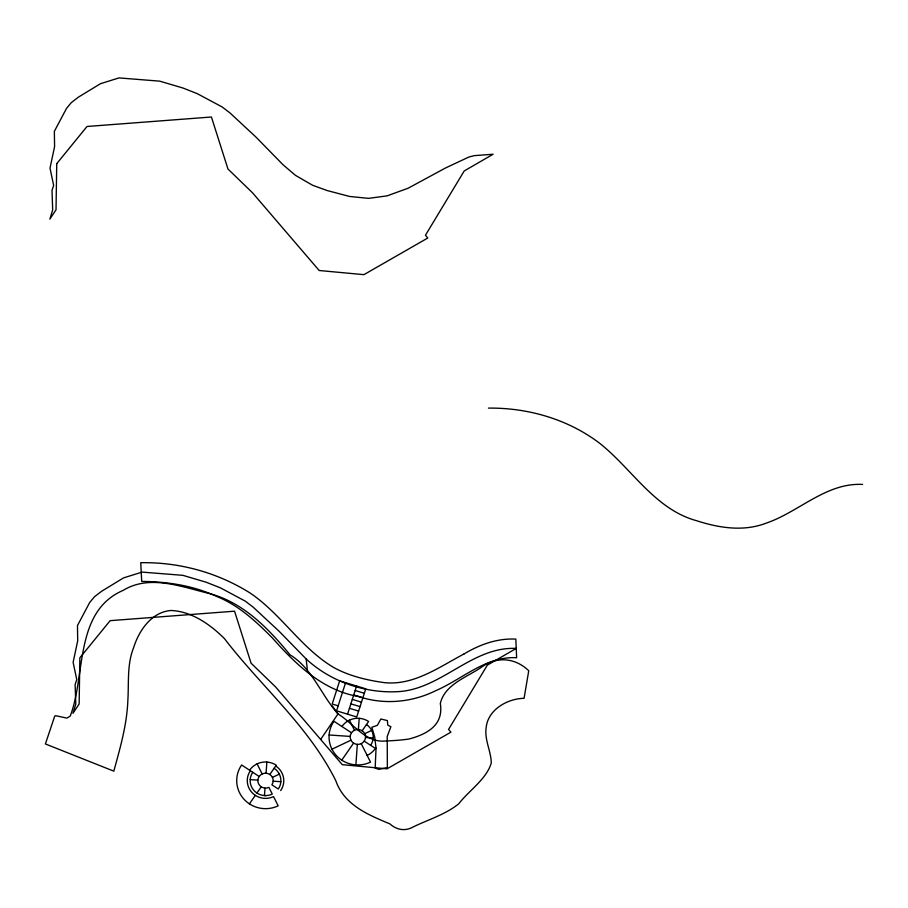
<?xml version="1.0" encoding="UTF-8"?>
<svg xmlns="http://www.w3.org/2000/svg" width="908" height="908" viewBox="0 0 908 908"><rect width="100%" height="100%" fill="white"/><g stroke="black" fill="none" stroke-linecap="round" stroke-linejoin="round"><path stroke-width="1.36" d="M265 788.11L264.466 795.556L265.806 795.59M266.067 773.219L266.861 762.039M355.868 764.876L357.332 744.39M358.399 729.499L359.193 718.33M345.608 682.68L336.55 710.828L356.719 716.968L365.776 688.832L339.649 680.864L332.192 704.018L338.151 705.834M347.548 714.176L356.606 686.039M320.66 739.452L338.003 713.904C321.069 695.051 312.375 668.401 290.038 654.827C268.393 628.461 243.503 602.515 209.407 593.548C182.099 587.011 149.831 574.106 123.397 590.257C74.025 611.425 86.056 674.882 70.2 716.14L66.852 718.103L55.615 715.686L54.696 716.219L45.4 743.958L113.818 771.153C120.197 747.897 126.972 724.516 127.858 700.25C128.959 682.657 126.893 664.281 133.658 647.563C138.992 630.413 151.693 611.879 171.181 610.482C191.792 611.413 210.259 624.488 224.446 638.596C261.039 686.414 308.561 726.048 335.767 780.63C344.28 805.135 368.228 814.794 389.941 823.931C396.853 830.15 405.592 831.546 413.81 826.62C428.905 819.402 445.635 814.362 458.79 803.773C469.061 790.3 486.12 779.666 491.262 763.14C491.16 751.075 484.202 739.714 486.2 727.433C488.005 709.545 507.583 698.581 524.075 698.309L528.751 670.74C515.517 657.982 497.164 655.837 481.603 667.13C467.427 677.005 444.614 684.314 440.323 703.518C443.842 724.993 427.305 734.175 408.816 739.055C399.861 740.349 390.781 740.826 381.746 741.155C363.631 740.44 352.349 722.507 337.969 713.96L332.124 705.698M249.428 803.864L255.33 795.363M256.941 793.036L261.232 786.85M269.824 774.479L276.27 765.194A19.216 18.671 1.1 0 0 249.598 770.211M341.76 760.155L353.575 743.13A7.684 7.468 1.1 0 0 365.527 737.466L373.199 738M362.156 730.758L368.603 721.474A19.216 18.671 1.1 0 0 341.93 726.502M272.434 777.396L279.346 774.127M331.965 749.202L350.953 740.213M364.766 733.675L371.678 730.407M862.6 484.429C826.11 482.511 798.802 512.101 766.125 523.167C743.504 531.872 718.966 527.968 696.561 520.704C654.702 509.218 631.889 468.687 599.518 443.161C567.852 419.156 527.979 407.692 488.447 408.101M329.116 734.981L350.193 736.422M250.199 779.609L257.861 780.131M273.195 781.186L280.867 781.709M355.176 690.489L364.346 693.281M353.745 694.938L362.905 697.741M352.304 699.398L361.475 702.19M350.874 703.848L360.045 706.64M349.444 708.297L358.615 711.089M351.487 732.767L333.962 721.281A28.818 28 1.1 0 0 336.119 755.308A28.818 28 1.1 0 0 370.509 762.118L361.236 743.663M364.233 741.121L375.39 748.442A21.134 20.532 1.1 0 1 367.138 755.411M259.155 776.488L241.63 764.99A28.818 28 1.1 0 0 243.787 799.017A28.818 28 1.1 0 0 278.177 805.839L273.535 796.6A18.251 17.729 1.1 0 1 250.392 770.733M306.132 658.936C331.045 682.112 366.753 694.098 400.53 691.476C442.695 687.651 472.83 646.383 516.221 648.425L487.346 665.133L448.563 729.419L450.924 732.166L387.035 768.838L342.282 764.672L275.669 687.004L251.085 663.203L234.548 611.186L110.14 620.663L79.859 657.823L79.144 703.972L72.958 713.313L75.795 704.063L75.114 684.564L76.771 679.604L73.128 662.341L77.691 640.821L77.475 625.533L89.654 602.56L94.432 596.794L101.503 591.346L123.545 577.897L142.068 572.097L182.849 575.332L206.161 582.221L220.485 587.885L245.33 601.175L253.139 607.157L279.074 631.23L306.132 658.936L307.369 669.922M349.432 720.169L354.495 730.236A7.684 7.468 1.1 0 1 365.527 737.466M257.1 763.878L262.162 773.945M353.575 743.13A7.684 7.468 1.1 0 1 354.495 730.236M366.457 724.573A15.368 14.937 1.1 0 1 370.612 745.309M274.114 768.281A15.368 14.937 1.1 0 1 278.279 789.018L271.901 784.841A7.684 7.468 1.1 0 0 267.383 773.423A7.684 7.468 1.1 0 0 257.883 781.436A7.684 7.468 1.1 0 0 268.904 787.372L272.275 794.091A15.368 14.937 1.1 0 1 252.787 772.299M275.726 765.966A18.251 17.729 1.1 0 1 280.663 790.584M56.739 163.656L56.024 209.793L49.849 219.146L52.675 209.884L52.006 190.385L53.651 185.425L50.008 168.162L54.582 146.642L54.355 131.354L66.534 108.381L71.312 102.615L78.383 97.167L100.436 83.718L118.959 77.918L159.729 81.153L183.041 88.042L197.365 93.706L222.21 106.996L230.03 112.978L255.954 137.063L283.012 164.757L295.475 175.357L312.636 185.277L327.073 190.521L349.659 196.469L368.557 198.364L387.137 195.856L408.146 188.217L445.476 168.003L468.755 157.084L474.192 155.643L493.101 154.246L464.226 170.954L425.455 235.24L427.804 237.998L363.915 274.659L319.173 270.505L252.56 192.825L227.965 169.024L211.428 117.007L87.02 126.484L56.739 163.656M376.037 748.192L375.163 768.123L378.92 769.371L387.364 767.532L387.205 736.501L390.883 726.729L387.818 725.186L387.353 720.577L380.849 719L377.342 725.356L371.837 727.251L374.686 736.853L376.037 748.192M464.033 653.964C439.336 666.937 413.707 685.858 384.186 682.612C366.843 680.205 349.137 675.983 333.701 667.505C301.524 648.494 281.457 614.466 250.653 593.367C217.818 572.596 179.546 562.041 140.74 562.699L141.705 581.415C167.333 581.653 192.939 585.478 216.354 596.318C238.498 605.137 255.727 621.185 272.264 637.825C295.486 664.123 322.624 690.443 358.694 696.572C383.846 705.005 411.812 702.508 435.511 690.784C462.002 679.468 485.95 655.882 516.629 657.744L515.823 639.096C497.289 638.165 479.73 644.532 464.033 653.964"/></g></svg>
